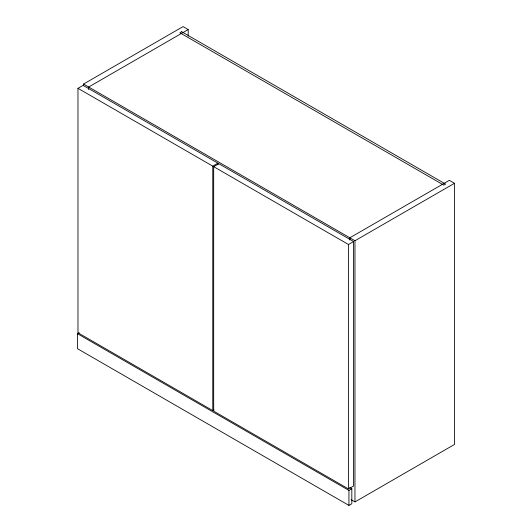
<?xml version="1.0" encoding="UTF-8"?>
<svg xmlns="http://www.w3.org/2000/svg" width="532" height="532" viewBox="0 0 532 532"><rect width="100%" height="100%" fill="white"/><g stroke="black" fill="none" stroke-linecap="round" stroke-linejoin="round"><path stroke-width="0.8" d="M83.551 85.712L83.551 84.056L183.068 26.6L188.195 29.559L188.195 36.189M214.057 409.859L212.773 410.598L77.971 332.773L77.971 88.319L83.098 85.359L217.901 163.184L217.901 164.847M188.195 29.559L88.678 87.015L88.678 89.502M77.971 88.319L212.773 166.15L217.901 163.184M213.678 166.669L218.805 163.71L353.607 241.535L353.607 485.989L348.48 488.948L213.678 411.123L213.678 166.669L348.48 244.494L353.607 241.535M349.67 487.512L351.825 488.755L351.825 503.731L348.932 505.4L77.519 348.706L77.519 333.73L79.261 332.726M83.551 84.056L354.964 240.75L454.481 183.294L454.481 444.459L354.964 501.915L351.12 499.701M77.519 333.73L348.932 490.424L351.825 488.755M454.481 183.294L449.354 180.335L349.837 237.791L349.837 240.012M354.964 240.75L354.964 501.915M348.932 490.424L348.932 505.4M348.48 244.494L348.48 488.948M212.773 166.15L212.773 410.598M181.711 31.734L179.902 32.778L443.774 185.123L445.583 184.079L181.711 31.734"/></g></svg>
